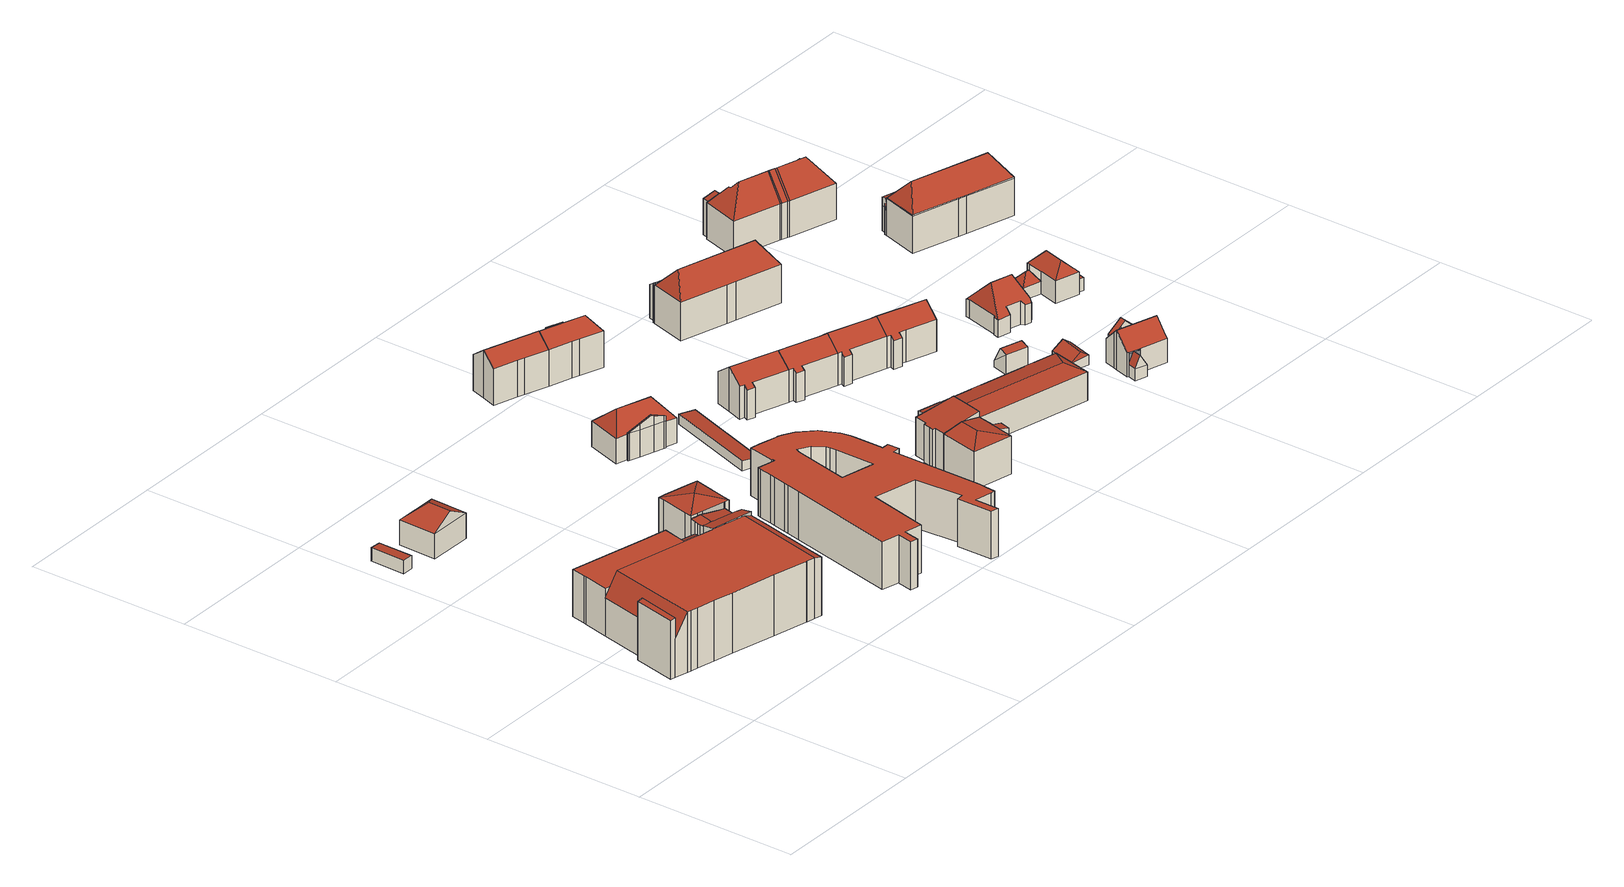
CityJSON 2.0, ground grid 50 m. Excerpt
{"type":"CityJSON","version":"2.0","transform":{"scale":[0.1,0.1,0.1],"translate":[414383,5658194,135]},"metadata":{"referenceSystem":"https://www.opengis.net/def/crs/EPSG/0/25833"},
"CityObjects":{
"building1":{"type":"Building","attributes":{"Dachtyp_tdc":"tdcPolyFlatRoof","Gemeindeschluessel":14612000,"Dachneigung":3.14,"QualitaetDacherkennung":86,"Geometrietyp2DReferenz":"3000","measuredHeight":4.08,"function":"31001_9998","roofType":"2100"},"geometry":[{"type":"Solid","lod":"2","boundaries":[[[[0,1,2,3]],[[1,4,5,2]],[[4,6,7,5]],[[6,0,3,7]],[[6,4,1,0]],[[3,2,5,7]]]],"semantics":{"surfaces":[{"type":"WallSurface"},{"type":"RoofSurface"},{"type":"GroundSurface"}],"values":[[0,0,0,0,1,2]]}}]},
"building2":{"type":"Building","attributes":{"Gemeindeschluessel":14612000,"Geometrietyp2DReferenz":"3000","function":"31001_2000","roofType":"9999"},"children":["building2-1","building2-2","building2-3","building2-4","building2-5","building2-6","building2-7"]},
"building2-1":{"type":"BuildingPart","attributes":{"Dachtyp_tdc":"tdcTentRoof","Dachneigung":14.97,"QualitaetDacherkennung":87,"Geometrietyp2DReferenz":"3000","measuredHeight":20.25,"roofType":"3500"},"parents":["building2"],"geometry":[{"type":"MultiSurface","lod":"2","boundaries":[[[8,9,10,11,12]],[[9,13,14,10]],[[13,15,16,14]],[[15,17,18,16]],[[17,19,20,18]],[[19,21,22,20]],[[21,23,24,22]],[[23,25,26,24]],[[25,27,28,26]],[[27,29,30,28]],[[29,31,30]],[[15,13,9,8,32]],[[21,19,17,15,32]],[[27,25,23,21,32]],[[8,29,27,32]],[[11,10,14,16,18,20,22,24,26,28,30]]],"semantics":{"surfaces":[{"type":"WallSurface"},{"type":"RoofSurface"},{"type":"GroundSurface"}],"values":[0,0,0,0,0,0,0,0,0,0,0,1,1,1,1,2]}}]},
"building2-2":{"type":"BuildingPart","attributes":{"Dachtyp_tdc":"tdcPolyFlatRoof","Dachneigung":0,"QualitaetDacherkennung":42,"Geometrietyp2DReferenz":"3000","measuredHeight":14.44,"roofType":"1000"},"parents":["building2"],"geometry":[{"type":"MultiSurface","lod":"2","boundaries":[[[33,34,35]],[[33,36,37,34]],[[36,38,39,37]],[[40,41,42,43,44]],[[41,45,46,42]],[[45,47,48,46]],[[47,49,50,48]],[[49,51,52,50]],[[51,53,54,52]],[[53,55,56,54]],[[55,57,58,56]],[[57,59,58]],[[55,53,51,49,47,45,41,40,60,61,38,36,33,57]],[[34,37,39,62,43,42,46,48,50,52,54,56,58]]],"semantics":{"surfaces":[{"type":"WallSurface"},{"type":"RoofSurface"},{"type":"GroundSurface"}],"values":[0,0,0,0,0,0,0,0,0,0,0,0,1,2]}}]},
"building2-3":{"type":"BuildingPart","attributes":{"Dachtyp_tdc":"tdcHipAndGableRoof","Dachneigung":10.66,"QualitaetDacherkennung":17,"Geometrietyp2DReferenz":"3000","measuredHeight":18.09,"roofType":"5000"},"parents":["building2"],"geometry":[{"type":"MultiSurface","lod":"2","boundaries":[[[63,64,65,66]],[[64,67,65]],[[68,69,70]],[[68,12,11,69]],[[31,71,72,30]],[[31,12,73]],[[12,68,64,63,74,75,73]],[[75,76,71,31,73]],[[66,65,69,11,30,72,77]]],"semantics":{"surfaces":[{"type":"WallSurface"},{"type":"RoofSurface"},{"type":"GroundSurface"}],"values":[0,0,0,0,0,1,1,1,2]}}]},
"building2-4":{"type":"BuildingPart","attributes":{"Dachtyp_tdc":"tdcCutGableRoof","Dachneigung":0.089,"QualitaetDacherkennung":14,"Geometrietyp2DReferenz":"3000","measuredHeight":18.5,"roofType":"9999"},"parents":["building2"],"geometry":[{"type":"MultiSurface","lod":"2","boundaries":[[[78,79,80,81,82,83,84,85,86,87,88,89,90]],[[91,92,93,94,95,96,97,98,43,62,39,99,100,101,102,103,104,105,106,107]],[[87,86,92,91]],[[86,85,93,92]],[[85,84,94,93]],[[84,83,95,94]],[[83,82,96,95]],[[82,108,97,96]],[[109,44,43,98]],[[80,79,99,39,38]],[[110,111,102,101]],[[111,112,103,102]],[[112,113,104,103]],[[113,90,105,104]],[[90,89,106,105]],[[89,88,107,106]],[[88,87,91,107]],[[90,113,112,111,110,78]],[[81,60,44,109,108,82]]],"semantics":{"surfaces":[{"type":"RoofSurface"},{"type":"GroundSurface"},{"type":"WallSurface"}],"values":[0,1,2,2,2,2,2,2,2,2,2,2,2,2,2,2,2,0,0]}}]},
"building2-5":{"type":"BuildingPart","attributes":{"Dachtyp_tdc":"tdcGableRoof","Dachneigung":11.44,"QualitaetDacherkennung":71,"Geometrietyp2DReferenz":"3000","measuredHeight":14.04,"roofType":"3100"},"parents":["building2"],"geometry":[{"type":"MultiSurface","lod":"2","boundaries":[[[67,35,34,65]],[[59,70,69,58]],[[67,114,115,35]],[[59,115,114,70]],[[35,115,59]],[[114,67,70]],[[34,58,69,65]]],"semantics":{"surfaces":[{"type":"WallSurface"},{"type":"RoofSurface"},{"type":"GroundSurface"}],"values":[0,0,1,1,0,0,2]}}]},
"building2-6":{"type":"BuildingPart","attributes":{"Dachtyp_tdc":"tdcPolyFlatRoof","Dachneigung":14.62,"QualitaetDacherkennung":76,"Geometrietyp2DReferenz":"3000","measuredHeight":18.22,"roofType":"2100"},"parents":["building2"],"geometry":[{"type":"MultiSurface","lod":"2","boundaries":[[[116,117,109,98,118]],[[119,120,121,97,108]],[[120,116,118,121]],[[120,119,117,116]],[[118,98,97,121]]],"semantics":{"surfaces":[{"type":"WallSurface"},{"type":"RoofSurface"},{"type":"GroundSurface"}],"values":[0,0,0,1,2]}}]},
"building2-7":{"type":"BuildingPart","attributes":{"Dachtyp_tdc":"tdcPolyFlatRoof","Dachneigung":14.36,"QualitaetDacherkennung":64,"Geometrietyp2DReferenz":"3000","measuredHeight":18.89,"roofType":"2100"},"parents":["building2"],"geometry":[{"type":"MultiSurface","lod":"2","boundaries":[[[122,123,124,72,71]],[[123,125,110,101,124]],[[126,127,128,99,79]],[[127,129,63,66,128]],[[129,127,126,125,123,122,76,130,74]],[[72,124,101,100,99,128,66,77]]],"semantics":{"surfaces":[{"type":"WallSurface"},{"type":"RoofSurface"},{"type":"GroundSurface"}],"values":[0,0,0,0,1,2]}}]},
"building3":{"type":"Building","attributes":{"Dachtyp_tdc":"tdcHipAndGableRoof","Gemeindeschluessel":14612000,"Dachneigung":30.32,"QualitaetDacherkennung":52,"Geometrietyp2DReferenz":"3000","measuredHeight":11.58,"function":"31001_9998","roofType":"5000"},"geometry":[{"type":"Solid","lod":"2","boundaries":[[[[131,132,133,134]],[[135,136,137,138]],[[139,140,136,135]],[[140,132,137,136]],[[132,131,138,137]],[[131,139,135,138]],[[132,140,133]],[[139,131,134]],[[140,139,134,133]]]],"semantics":{"surfaces":[{"type":"RoofSurface"},{"type":"GroundSurface"},{"type":"WallSurface"}],"values":[[0,1,2,2,2,2,0,2,0]]}}]},
"building4":{"type":"Building","attributes":{"Dachtyp_tdc":"tdcPolyFlatRoof","Gemeindeschluessel":14612000,"Dachneigung":0,"QualitaetDacherkennung":41,"Geometrietyp2DReferenz":"3000","measuredHeight":14.64,"function":"31001_2000","roofType":"1000"},"geometry":[{"type":"Solid","lod":"2","boundaries":[[[[141,142,143,144]],[[142,145,146,143]],[[145,147,148,146]],[[147,149,150,148]],[[149,151,152,150]],[[151,153,154,152]],[[153,155,156,154]],[[157,158,159,160]],[[158,161,162,159]],[[161,163,164,162]],[[163,165,166,164]],[[165,167,168,166]],[[167,169,170,168]],[[169,171,172,170]],[[171,157,160,172]],[[155,173,174,156]],[[173,175,176,174]],[[175,177,178,176]],[[177,179,180,178]],[[179,181,182,180]],[[181,183,184,182]],[[183,185,186,184]],[[185,187,188,186]],[[187,189,190,188]],[[189,191,192,190]],[[191,193,194,192]],[[193,195,196,194]],[[195,197,198,196]],[[197,199,200,198]],[[199,201,202,200]],[[201,203,204,202]],[[203,205,206,204]],[[205,207,208,206]],[[207,209,210,208]],[[209,211,212,210]],[[211,213,214,212]],[[213,215,216,214]],[[215,217,218,216]],[[217,219,220,218]],[[219,221,222,220]],[[221,223,224,222]],[[223,225,226,224]],[[225,227,228,226]],[[227,229,230,228]],[[229,231,232,230]],[[231,233,234,232]],[[233,235,236,234]],[[235,237,238,236]],[[237,141,144,238]],[[237,235,233,231,229,227,225,223,221,219,217,215,213,211,209,207,205,203,201,199,197,195,193,191,189,187,185,183,181,179,177,175,173,155,153,151,149,147,145,142,141],[157,171,169,167,165,163,161,158]],[[144,143,146,148,150,152,154,156,174,176,178,180,182,184,186,188,190,192,194,196,198,200,202,204,206,208,210,212,214,216,218,220,222,224,226,228,230,232,234,236,238],[160,159,162,164,166,168,170,172]]]],"semantics":{"surfaces":[{"type":"WallSurface"},{"type":"RoofSurface"},{"type":"GroundSurface"}],"values":[[0,0,0,0,0,0,0,0,0,0,0,0,0,0,0,0,0,0,0,0,0,0,0,0,0,0,0,0,0,0,0,0,0,0,0,0,0,0,0,0,0,0,0,0,0,0,0,0,0,1,2]]}}]},
"building5":{"type":"Building","attributes":{"Gemeindeschluessel":14612000,"Geometrietyp2DReferenz":"3000","function":"31001_9998","roofType":"9999"},"children":["building5-1","building5-2"]},
"building5-1":{"type":"BuildingPart","attributes":{"Dachtyp_tdc":"tdcGableRoof","Dachneigung":22.39,"QualitaetDacherkennung":11,"Geometrietyp2DReferenz":"3000","measuredHeight":11.38,"roofType":"3100"},"parents":["building5"],"geometry":[{"type":"MultiSurface","lod":"2","boundaries":[[[239,240,241]],[[239,242,243,240]],[[242,244,245,243]],[[244,246,247,245]],[[246,248,249,247]],[[248,250,251,249]],[[250,252,253,251]],[[252,254,255,256,253]],[[252,257,258,259,260,254]],[[261,260,259,262,263,264]],[[239,261,264,242]],[[242,264,263,244]],[[244,263,262,246]],[[246,262,259,258,248]],[[254,260,261,239]],[[248,258,257,250]],[[250,257,252]],[[256,240,243,245,247,249,251,253]]],"semantics":{"surfaces":[{"type":"WallSurface"},{"type":"RoofSurface"},{"type":"GroundSurface"}],"values":[0,0,0,0,0,0,0,0,1,1,0,0,0,0,0,0,0,2]}}]},
"building5-2":{"type":"BuildingPart","attributes":{"Dachtyp_tdc":"tdcFreeFormRoof","Dachneigung":42.55,"QualitaetDacherkennung":51,"Geometrietyp2DReferenz":"3000","measuredHeight":12.83,"roofType":"5000"},"parents":["building5"],"geometry":[{"type":"MultiSurface","lod":"2","boundaries":[[[255,265,266,256]],[[265,267,268,266]],[[267,269,270,268]],[[269,271,272,270]],[[271,273,274,272]],[[273,241,240,274]],[[273,271,275]],[[271,269,276,275]],[[269,267,276]],[[267,265,255,241,273,275,276]],[[256,266,268,270,272,274,240]]],"semantics":{"surfaces":[{"type":"WallSurface"},{"type":"RoofSurface"},{"type":"GroundSurface"}],"values":[0,0,0,0,0,0,1,1,1,1,2]}}]},
"building6":{"type":"Building","attributes":{"Dachtyp_tdc":"tdcPolyFlatRoof","Gemeindeschluessel":14612000,"Dachneigung":3.83,"QualitaetDacherkennung":73,"Geometrietyp2DReferenz":"3000","measuredHeight":2.95,"function":"31001_2463","roofType":"2100"},"geometry":[{"type":"Solid","lod":"2","boundaries":[[[[277,278,279,280]],[[278,281,282,279]],[[281,283,284,282]],[[283,277,280,284]],[[283,281,278,277]],[[280,279,282,284]]]],"semantics":{"surfaces":[{"type":"WallSurface"},{"type":"RoofSurface"},{"type":"GroundSurface"}],"values":[[0,0,0,0,1,2]]}}]},
"building7":{"type":"Building","attributes":{"Gemeindeschluessel":14612000,"Geometrietyp2DReferenz":"3000","function":"31001_9998","roofType":"9999"},"children":["building7-1","building7-2"]},
"building7-1":{"type":"BuildingPart","attributes":{"Dachtyp_tdc":"tdcGableRoof","Dachneigung":37.06,"QualitaetDacherkennung":79,"Geometrietyp2DReferenz":"3000","measuredHeight":14.6,"roofType":"3100"},"parents":["building7"],"geometry":[{"type":"MultiSurface","lod":"2","boundaries":[[[285,286,287,288]],[[286,289,290,287]],[[289,291,292,290]],[[291,293,294,292]],[[295,296,297,298]],[[296,299,300,297]],[[299,301,302,300]],[[301,303,304,302]],[[303,305,306,304]],[[305,285,288,306]],[[301,299,296,295,293,291,289]],[[289,286,285,305,303,301]],[[288,287,290,292,294,298,297,300,302,304,306]]],"semantics":{"surfaces":[{"type":"WallSurface"},{"type":"RoofSurface"},{"type":"GroundSurface"}],"values":[0,0,0,0,0,0,0,0,0,0,1,1,2]}}]},
"building7-2":{"type":"BuildingPart","attributes":{"Dachtyp_tdc":"tdcPolyFlatRoof","Dachneigung":53.99,"QualitaetDacherkennung":36,"Geometrietyp2DReferenz":"3000","measuredHeight":11.24,"roofType":"2100"},"parents":["building7"],"geometry":[{"type":"MultiSurface","lod":"2","boundaries":[[[307,308,309,294,293]],[[308,310,311,309]],[[310,312,298,311]],[[312,295,298]],[[312,310,308,307]],[[294,309,311,298]]],"semantics":{"surfaces":[{"type":"WallSurface"},{"type":"RoofSurface"},{"type":"GroundSurface"}],"values":[0,0,0,0,1,2]}}]},
"building8":{"type":"Building","attributes":{"Gemeindeschluessel":14612000,"Geometrietyp2DReferenz":"3000","function":"31001_9998","roofType":"9999"},"children":["building8-1","building8-2"]},
"building8-1":{"type":"BuildingPart","attributes":{"Dachtyp_tdc":"tdcHipAndGableRoof","Dachneigung":10.05,"QualitaetDacherkennung":91,"Geometrietyp2DReferenz":"3000","measuredHeight":12.75,"roofType":"5000"},"parents":["building8"],"geometry":[{"type":"MultiSurface","lod":"2","boundaries":[[[313,314,315,316]],[[314,317,318,315]],[[319,320,321,322]],[[320,323,324,321]],[[323,325,326,324]],[[325,327,328,326]],[[327,313,316,328]],[[323,320,329]],[[320,319,317,314,313,327,329]],[[327,325,323,329]],[[316,315,318,322,321,324,326,328]]],"semantics":{"surfaces":[{"type":"WallSurface"},{"type":"RoofSurface"},{"type":"GroundSurface"}],"values":[0,0,0,0,0,0,0,1,1,1,2]}}]},
"building8-2":{"type":"BuildingPart","attributes":{"Dachtyp_tdc":"tdcPolyFlatRoof","Dachneigung":11.76,"QualitaetDacherkennung":39,"Geometrietyp2DReferenz":"3000","measuredHeight":11.65,"roofType":"2100"},"parents":["building8"],"geometry":[{"type":"MultiSurface","lod":"2","boundaries":[[[330,331,332,333,334]],[[335,322,318,315,336]],[[334,333,319,322,335]],[[332,331,315,318,317]],[[331,330,336,315]],[[330,334,335,336]]],"semantics":{"surfaces":[{"type":"RoofSurface"},{"type":"GroundSurface"},{"type":"WallSurface"}],"values":[0,1,2,2,2,2]}}]},
"building9":{"type":"Building","attributes":{"Dachtyp_tdc":"tdcPolyFlatRoof","Gemeindeschluessel":14612000,"Dachneigung":6.87,"QualitaetDacherkennung":53,"Geometrietyp2DReferenz":"3000","measuredHeight":13.24,"function":"31001_9998","roofType":"2100"},"geometry":[{"type":"Solid","lod":"2","boundaries":[[[[337,338,339,340]],[[338,341,342,339]],[[341,343,344,342]],[[343,345,346,344]],[[345,347,348,346]],[[347,349,350,348]],[[349,351,352,350]],[[351,353,354,352]],[[353,355,316,354]],[[355,356,326,316]],[[356,337,340,326]],[[356,355,353,351,349,347,345,343,341,338,337]],[[340,339,342,344,346,348,350,352,354,316,326]]]],"semantics":{"surfaces":[{"type":"WallSurface"},{"type":"RoofSurface"},{"type":"GroundSurface"}],"values":[[0,0,0,0,0,0,0,0,0,0,0,1,2]]}}]},
"building10":{"type":"Building","attributes":{"Dachtyp_tdc":"tdcGableRoof","Gemeindeschluessel":14612000,"Dachneigung":36.44,"QualitaetDacherkennung":72,"Geometrietyp2DReferenz":"3000","measuredHeight":13.57,"function":"31001_9998","roofType":"3100"},"geometry":[{"type":"Solid","lod":"2","boundaries":[[[[357,358,359,360]],[[358,361,362,359]],[[361,363,364,362]],[[363,365,366,364]],[[365,367,368,366]],[[367,369,370,368]],[[369,371,372,370]],[[371,373,374,372]],[[373,375,376,374]],[[375,357,360,376]],[[371,369,367,365,363,361,358,357]],[[357,375,373,371]],[[360,359,362,364,366,368,370,372,374,376]]]],"semantics":{"surfaces":[{"type":"WallSurface"},{"type":"RoofSurface"},{"type":"GroundSurface"}],"values":[[0,0,0,0,0,0,0,0,0,0,1,1,2]]}}]},
"building11":{"type":"Building","attributes":{"Gemeindeschluessel":14612000,"Geometrietyp2DReferenz":"3000","function":"31001_9998","roofType":"9999"},"children":["building11-1","building11-2"]},
"building11-1":{"type":"BuildingPart","attributes":{"Dachtyp_tdc":"tdcFreeFormRoof","Dachneigung":61.97,"QualitaetDacherkennung":13,"Geometrietyp2DReferenz":"3000","measuredHeight":11.02,"roofType":"5000"},"parents":["building11"],"geometry":[{"type":"MultiSurface","lod":"2","boundaries":[[[377,378,379,380]],[[381,382,383,384]],[[385,377,382,386]],[[386,381,378,385]],[[377,385,378]],[[381,386,382]],[[383,380,379,384]],[[382,377,380,383]]],"semantics":{"surfaces":[{"type":"WallSurface"},{"type":"RoofSurface"},{"type":"GroundSurface"}],"values":[0,0,1,1,0,0,2,0]}}]},
"building11-2":{"type":"BuildingPart","attributes":{"Dachtyp_tdc":"tdcHipAndGableRoof","Dachneigung":36.85,"QualitaetDacherkennung":80,"Geometrietyp2DReferenz":"3000","measuredHeight":14.6,"roofType":"5000"},"parents":["building11"],"geometry":[{"type":"MultiSurface","lod":"2","boundaries":[[[303,387,388,304]],[[387,299,300,388]],[[299,389,381,384,300]],[[390,391,392,379,378]],[[391,393,394,392]],[[393,395,396,394]],[[395,397,398,396]],[[397,303,304,398]],[[393,391,399]],[[391,390,389,299,387,399]],[[387,303,397,395,393,399]],[[304,388,300,384,379,392,394,396,398]]],"semantics":{"surfaces":[{"type":"WallSurface"},{"type":"RoofSurface"},{"type":"GroundSurface"}],"values":[0,0,0,0,0,0,0,0,1,1,1,2]}}]},
"building12":{"type":"Building","attributes":{"Dachtyp_tdc":"tdcGableRoof","Gemeindeschluessel":14612000,"Dachneigung":36.74,"QualitaetDacherkennung":84,"Geometrietyp2DReferenz":"3000","measuredHeight":13.57,"function":"31001_9998","roofType":"3100"},"geometry":[{"type":"Solid","lod":"2","boundaries":[[[[400,401,402,403]],[[401,404,405,402]],[[404,406,407,405]],[[406,357,408,407]],[[357,375,409,408]],[[375,410,411,409]],[[410,412,413,411]],[[412,414,415,413]],[[414,416,417,415]],[[416,400,403,417]],[[412,410,375,357]],[[357,406,404,401,400,416,414,412]],[[403,402,405,407,408,409,411,413,415,417]]]],"semantics":{"surfaces":[{"type":"WallSurface"},{"type":"RoofSurface"},{"type":"GroundSurface"}],"values":[[0,0,0,0,0,0,0,0,0,0,1,1,2]]}}]},
"building13":{"type":"Building","attributes":{"Gemeindeschluessel":14612000,"Geometrietyp2DReferenz":"3000","function":"31001_9998","roofType":"9999"},"children":["building13-1","building13-2","building13-3","building13-4"]},
"building13-1":{"type":"BuildingPart","attributes":{"Dachtyp_tdc":"tdcHipAndGableRoof","Dachneigung":10.01,"QualitaetDacherkennung":87,"Geometrietyp2DReferenz":"3000","measuredHeight":9.9,"roofType":"5000"},"parents":["building13"],"geometry":[{"type":"MultiSurface","lod":"2","boundaries":[[[418,419,420,421]],[[419,422,420]],[[423,424,425]],[[423,426,427,424]],[[426,428,427]],[[429,430,431]],[[429,432,433,430]],[[432,434,435,433]],[[434,436,437,435]],[[436,438,439,437]],[[438,440,441,442,439]],[[434,432,443]],[[432,429,426,423,419,418,444,440,438,443]],[[438,436,434,443]],[[442,421,420,424,427,430,433,435,437,439]]],"semantics":{"surfaces":[{"type":"WallSurface"},{"type":"RoofSurface"},{"type":"GroundSurface"}],"values":[0,0,0,0,0,0,0,0,0,0,0,1,1,1,2]}}]},
"building13-2":{"type":"BuildingPart","attributes":{"Dachtyp_tdc":"tdcPolyFlatRoof","Dachneigung":8.38,"QualitaetDacherkennung":56,"Geometrietyp2DReferenz":"3000","measuredHeight":9.63,"roofType":"2100"},"parents":["building13"],"geometry":[{"type":"MultiSurface","lod":"2","boundaries":[[[441,445,446,442]],[[445,447,448,446]],[[447,449,418,421,448]],[[449,447,445,441,444]],[[442,446,448,421]]],"semantics":{"surfaces":[{"type":"WallSurface"},{"type":"RoofSurface"},{"type":"GroundSurface"}],"values":[0,0,0,1,2]}}]},
"building13-3":{"type":"BuildingPart","attributes":{"Dachtyp_tdc":"tdcPolyFlatRoof","Dachneigung":29.79,"QualitaetDacherkennung":41,"Geometrietyp2DReferenz":"3000","measuredHeight":3.95,"roofType":"2100"},"parents":["building13"],"geometry":[{"type":"MultiSurface","lod":"2","boundaries":[[[422,450,451,420]],[[450,452,453,451]],[[452,425,424,453]],[[425,452,450,422]],[[420,451,453,424]]],"semantics":{"surfaces":[{"type":"WallSurface"},{"type":"RoofSurface"},{"type":"GroundSurface"}],"values":[0,0,0,1,2]}}]},
"building13-4":{"type":"BuildingPart","attributes":{"Dachtyp_tdc":"tdcPolyFlatRoof","Dachneigung":24.27,"QualitaetDacherkennung":39,"Geometrietyp2DReferenz":"3000","measuredHeight":3.78,"roofType":"2100"},"parents":["building13"],"geometry":[{"type":"MultiSurface","lod":"2","boundaries":[[[428,454,455,427]],[[454,456,457,455]],[[456,431,430,457]],[[431,456,454,428]],[[427,455,457,430]]],"semantics":{"surfaces":[{"type":"WallSurface"},{"type":"RoofSurface"},{"type":"GroundSurface"}],"values":[0,0,0,1,2]}}]},
"building14":{"type":"Building","attributes":{"Dachtyp_tdc":"tdcGableRoof","Gemeindeschluessel":14612000,"Dachneigung":36.92,"QualitaetDacherkennung":85,"Geometrietyp2DReferenz":"3000","measuredHeight":13.55,"function":"31001_9998","roofType":"3100"},"geometry":[{"type":"Solid","lod":"2","boundaries":[[[[458,459,460,461]],[[459,462,463,460]],[[462,414,415,463]],[[414,464,465,415]],[[464,410,411,465]],[[410,466,467,411]],[[466,468,469,467]],[[468,470,471,469]],[[470,472,473,471]],[[472,458,461,473]],[[468,466,410,464]],[[464,414,462,459,458,472,470,468]],[[461,460,463,415,465,411,467,469,471,473]]]],"semantics":{"surfaces":[{"type":"WallSurface"},{"type":"RoofSurface"},{"type":"GroundSurface"}],"values":[[0,0,0,0,0,0,0,0,0,0,1,1,2]]}}]},
"building15":{"type":"Building","attributes":{"Dachtyp_tdc":"tdcGableRoof","Gemeindeschluessel":14612000,"Dachneigung":37.36,"QualitaetDacherkennung":86,"Geometrietyp2DReferenz":"3000","measuredHeight":13.49,"function":"31001_9998","roofType":"3100"},"geometry":[{"type":"Solid","lod":"2","boundaries":[[[[474,475,476,477]],[[475,478,479,476]],[[478,480,481,479]],[[480,470,482,481]],[[470,483,484,482]],[[483,485,486,484]],[[485,487,488,486]],[[487,489,490,488]],[[489,491,492,490]],[[491,493,494,492]],[[493,474,477,494]],[[489,487,485,483]],[[483,470,480,478,475,474,493,491,489]],[[477,476,479,481,482,484,486,488,490,492,494]]]],"semantics":{"surfaces":[{"type":"WallSurface"},{"type":"RoofSurface"},{"type":"GroundSurface"}],"values":[[0,0,0,0,0,0,0,0,0,0,0,1,1,2]]}}]},
"building16":{"type":"Building","attributes":{"Dachtyp_tdc":"tdcGableRoof","Gemeindeschluessel":14612000,"Dachneigung":61.58,"QualitaetDacherkennung":7,"Geometrietyp2DReferenz":"3000","measuredHeight":6.81,"function":"31001_9998","roofType":"3100"},"geometry":[{"type":"Solid","lod":"2","boundaries":[[[[495,496,497,498]],[[496,499,500,497]],[[499,501,502,500]],[[501,495,498,502]],[[499,496,503]],[[495,501,504]],[[496,495,504,503]],[[501,499,503,504]],[[498,497,500,502]]]],"semantics":{"surfaces":[{"type":"WallSurface"},{"type":"RoofSurface"},{"type":"GroundSurface"}],"values":[[0,0,0,0,0,0,1,1,2]]}}]},
"building17":{"type":"Building","attributes":{"Gemeindeschluessel":14612000,"Geometrietyp2DReferenz":"3000","function":"31001_9998","roofType":"9999"},"children":["building17-1","building17-2","building17-3","building17-4"]},
"building17-1":{"type":"BuildingPart","attributes":{"Dachtyp_tdc":"tdcHipRoof","Dachneigung":45.8,"QualitaetDacherkennung":70,"Geometrietyp2DReferenz":"3000","measuredHeight":17.86,"roofType":"3200"},"parents":["building17"],"geometry":[{"type":"MultiSurface","lod":"2","boundaries":[[[505,506,507,508]],[[509,510,511,512]],[[513,514,515,516]],[[514,517,518,515]],[[517,519,520,518]],[[519,505,508,520]],[[506,505,521]],[[514,513,522]],[[519,517,514,522,521,505]],[[513,510,509,506,521,522]],[[508,507,512,511,516,515,518,520]]],"semantics":{"surfaces":[{"type":"WallSurface"},{"type":"RoofSurface"},{"type":"GroundSurface"}],"values":[0,0,0,0,0,0,1,1,1,1,2]}}]},
"building17-2":{"type":"BuildingPart","attributes":{"Dachtyp_tdc":"tdcPolyFlatRoof","Dachneigung":14.43,"QualitaetDacherkennung":35,"Geometrietyp2DReferenz":"3000","measuredHeight":11.01,"roofType":"2100"},"parents":["building17"],"geometry":[{"type":"MultiSurface","lod":"2","boundaries":[[[523,524,525,526]],[[524,527,528,525]],[[527,529,530,528]],[[527,524,523,529]],[[530,526,525,528]]],"semantics":{"surfaces":[{"type":"WallSurface"},{"type":"RoofSurface"},{"type":"GroundSurface"}],"values":[0,0,0,1,2]}}]},
"building17-3":{"type":"BuildingPart","attributes":{"Dachtyp_tdc":"tdcFreeFormRoof","Dachneigung":23.33,"QualitaetDacherkennung":11,"Geometrietyp2DReferenz":"3000","measuredHeight":12.37,"roofType":"5000"},"parents":["building17"],"geometry":[{"type":"MultiSurface","lod":"2","boundaries":[[[531,523,526]],[[532,530,529]],[[532,533,534,530]],[[533,535,513,516,534]],[[536,537,538,511,510]],[[537,531,526,538]],[[535,533,539]],[[533,532,531,537,540,539]],[[537,536,540]],[[536,535,539,540]],[[526,530,534,516,511,538]]],"semantics":{"surfaces":[{"type":"WallSurface"},{"type":"RoofSurface"},{"type":"GroundSurface"}],"values":[0,0,0,0,0,0,1,1,1,1,2]}}]},
"building17-4":{"type":"BuildingPart","attributes":{"Dachtyp_tdc":"tdcPolyFlatRoof","Dachneigung":35.18,"QualitaetDacherkennung":33,"Geometrietyp2DReferenz":"3000","measuredHeight":12.4,"roofType":"2100"},"parents":["building17"],"geometry":[{"type":"MultiSurface","lod":"2","boundaries":[[[541,542,543,507,506]],[[542,544,545,543]],[[544,546,547,545]],[[546,548,549,547]],[[548,550,551,549]],[[550,552,553,551]],[[552,554,509,512,553]],[[554,552,550,548,546,544,542,541]],[[507,543,545,547,549,551,553,512]]],"semantics":{"surfaces":[{"type":"WallSurface"},{"type":"RoofSurface"},{"type":"GroundSurface"}],"values":[0,0,0,0,0,0,0,1,2]}}]},
"building18":{"type":"Building","attributes":{"Dachtyp_tdc":"tdcHipAndGableRoof","Gemeindeschluessel":14612000,"Dachneigung":32.86,"QualitaetDacherkennung":50,"Geometrietyp2DReferenz":"3000","measuredHeight":4.56,"function":"31001_9998","roofType":"5000"},"geometry":[{"type":"Solid","lod":"2","boundaries":[[[[555,556,557,558]],[[556,559,560,557]],[[559,561,562,560]],[[561,555,558,562]],[[559,556,563]],[[555,561,564]],[[556,555,564,563]],[[561,559,563,564]],[[558,557,560,562]]]],"semantics":{"surfaces":[{"type":"WallSurface"},{"type":"RoofSurface"},{"type":"GroundSurface"}],"values":[[0,0,0,0,1,0,1,1,2]]}}]},
"building19":{"type":"Building","attributes":{"Gemeindeschluessel":14612000,"Geometrietyp2DReferenz":"3000","function":"31001_9998","roofType":"9999"},"children":["building19-1","building19-2","building19-3"]},
"building19-1":{"type":"BuildingPart","attributes":{"Dachtyp_tdc":"tdcGableRoof","Dachneigung":58.76,"QualitaetDacherkennung":11,"Geometrietyp2DReferenz":"3000","measuredHeight":7.22,"roofType":"3100"},"parents":["building19"],"geometry":[{"type":"MultiSurface","lod":"2","boundaries":[[[565,566,567,568]],[[566,569,570,567]],[[569,571,572,570]],[[569,566,573]],[[566,565,574,573]],[[571,569,573,574]],[[568,567,570,572]]],"semantics":{"surfaces":[{"type":"WallSurface"},{"type":"RoofSurface"},{"type":"GroundSurface"}],"values":[0,0,0,0,1,1,2]}}]},
"building19-2":{"type":"BuildingPart","attributes":{"Dachtyp_tdc":"tdcGableRoof","Dachneigung":45.17,"QualitaetDacherkennung":63,"Geometrietyp2DReferenz":"3000","measuredHeight":12.09,"roofType":"3100"},"parents":["building19"],"geometry":[{"type":"MultiSurface","lod":"2","boundaries":[[[575,572,571]],[[575,576,577,572]],[[576,578,579,577]],[[578,580,581,579]],[[580,582,583,581]],[[582,584,585,583]],[[584,586,587,588,585]],[[589,590,591,592,593]],[[590,594,595,591]],[[594,596,597,595]],[[596,598,599,597]],[[598,600,601,599]],[[600,602,603,601]],[[602,604,605,603]],[[604,606,565,568,605]],[[600,598,596,594,590,589,607,608,609,586,584,582,580,578]],[[578,576,575,606,604,602,600]],[[568,572,577,579,581,583,585,588,610,592,591,595,597,599,601,603,605]]],"semantics":{"surfaces":[{"type":"WallSurface"},{"type":"RoofSurface"},{"type":"GroundSurface"}],"values":[0,0,0,0,0,0,0,0,0,0,0,0,0,0,0,1,1,2]}}]},
"building19-3":{"type":"BuildingPart","attributes":{"Dachtyp_tdc":"tdcGableRoof","Dachneigung":41.83,"QualitaetDacherkennung":75,"Geometrietyp2DReferenz":"3000","measuredHeight":10.6,"roofType":"3100"},"parents":["building19"],"geometry":[{"type":"MultiSurface","lod":"2","boundaries":[[[611,593,592,612]],[[587,613,614,588]],[[613,615,616,614]],[[615,617,618,616]],[[617,619,620,618]],[[619,611,612,620]],[[615,613,587,609,621]],[[621,607,593,611,619,617,615]],[[612,592,610,588,614,616,618,620]]],"semantics":{"surfaces":[{"type":"WallSurface"},{"type":"RoofSurface"},{"type":"GroundSurface"}],"values":[0,0,0,0,0,0,1,1,2]}}]},
"building20":{"type":"Building","attributes":{"Dachtyp_tdc":"tdcFreeFormRoof","Gemeindeschluessel":14612000,"Dachneigung":45.99,"QualitaetDacherkennung":55,"Geometrietyp2DReferenz":"3000","measuredHeight":12.4,"function":"31001_9998","roofType":"5000"},"geometry":[{"type":"Solid","lod":"2","boundaries":[[[[622,623,624,625]],[[623,626,627,624]],[[626,628,629,627]],[[628,630,631,629]],[[630,632,633,631]],[[632,634,635,633]],[[634,636,637,635]],[[636,638,639,637]],[[638,640,641,639]],[[640,642,643,641]],[[642,644,645,643]],[[644,646,647,645]],[[646,648,649,647]],[[648,650,651,649]],[[650,652,653,651]],[[652,622,625,653]],[[654,655,628,626,623,622]],[[640,638,656,657,658,642]],[[644,658,657,654,622,652,650,648,646]],[[657,656,636,634,632,630,655,654]],[[630,628,655]],[[638,636,656]],[[644,642,658]],[[625,624,627,629,631,633,635,637,639,641,643,645,647,649,651,653]]]],"semantics":{"surfaces":[{"type":"WallSurface"},{"type":"RoofSurface"},{"type":"GroundSurface"}],"values":[[0,0,0,0,0,0,0,0,0,0,0,0,0,0,0,0,1,1,1,1,0,0,0,2]]}}]},
"building21":{"type":"Building","attributes":{"Gemeindeschluessel":14612000,"Geometrietyp2DReferenz":"3000","function":"31001_9998","roofType":"9999"},"children":["building21-1","building21-2","building21-3"]},
"building21-1":{"type":"BuildingPart","attributes":{"Dachtyp_tdc":"tdcHipRoof","Dachneigung":43.81,"QualitaetDacherkennung":73,"Geometrietyp2DReferenz":"3000","measuredHeight":10.51,"roofType":"3200"},"parents":["building21"],"geometry":[{"type":"MultiSurface","lod":"2","boundaries":[[[659,660,661]],[[659,662,663,660]],[[662,664,665,663]],[[664,666,667,665]],[[666,668,667]],[[669,670,671,672,673]],[[670,674,675,671]],[[674,676,677,675]],[[676,678,677]],[[674,670,679]],[[664,662,680]],[[670,669,666,664,680,679]],[[662,659,676,674,679,680]],[[660,663,665,667,672,671,675,677]]],"semantics":{"surfaces":[{"type":"WallSurface"},{"type":"RoofSurface"},{"type":"GroundSurface"}],"values":[0,0,0,0,0,0,0,0,0,1,1,1,1,2]}}]},
"building21-2":{"type":"BuildingPart","attributes":{"Dachtyp_tdc":"tdcPolyFlatRoof","Dachneigung":0,"QualitaetDacherkennung":43,"Geometrietyp2DReferenz":"3000","measuredHeight":3.89,"roofType":"1000"},"parents":["building21"],"geometry":[{"type":"MultiSurface","lod":"2","boundaries":[[[678,681,682,677]],[[681,683,684,682]],[[683,661,660,684]],[[661,683,681,678]],[[677,682,684,660]]],"semantics":{"surfaces":[{"type":"WallSurface"},{"type":"RoofSurface"},{"type":"GroundSurface"}],"values":[0,0,0,1,2]}}]},
"building21-3":{"type":"BuildingPart","attributes":{"Dachtyp_tdc":"tdcFreeFormRoof","Dachneigung":50.61,"QualitaetDacherkennung":26,"Geometrietyp2DReferenz":"3000","measuredHeight":6.78,"roofType":"5000"},"parents":["building21"],"geometry":[{"type":"MultiSurface","lod":"2","boundaries":[[[685,686,687,688]],[[686,689,690,687]],[[689,673,672,690]],[[668,685,688,667]],[[673,689,686,691,692]],[[691,686,685]],[[692,691,685,668]],[[692,668,673]],[[688,687,690,672,667]]],"semantics":{"surfaces":[{"type":"WallSurface"},{"type":"RoofSurface"},{"type":"GroundSurface"}],"values":[0,0,0,0,1,1,1,1,2]}}]},
"building22":{"type":"Building","attributes":{"Dachtyp_tdc":"tdcFreeFormRoof","Gemeindeschluessel":14612000,"Dachneigung":52.21,"QualitaetDacherkennung":18,"Geometrietyp2DReferenz":"3000","measuredHeight":18.33,"function":"31001_9998","roofType":"5000"},"geometry":[{"type":"Solid","lod":"2","boundaries":[[[[693,694,695,696]],[[694,697,698,695]],[[697,699,700,698]],[[699,701,702,700]],[[701,703,704,702]],[[703,705,706,704]],[[705,707,708,706]],[[707,709,710,708]],[[709,711,712,710]],[[711,713,714,712]],[[713,715,716,714]],[[715,717,718,716]],[[717,719,720,718]],[[719,721,722,720]],[[721,723,724,722]],[[723,725,726,724]],[[725,727,728,726]],[[727,729,730,728]],[[729,731,732,730]],[[731,693,696,732]],[[733,734,735,736,731,729]],[[733,729,727]],[[734,733,727,725]],[[735,734,725,723]],[[737,738,739,736,735,723,721]],[[740,737,721,719]],[[741,740,719,717]],[[742,741,717,715]],[[743,742,715,713]],[[744,743,713,711]],[[745,746,747,744,711,709]],[[748,745,709,707]],[[749,748,707,705]],[[749,705,703]],[[745,748,749,703,701]],[[746,745,701,699]],[[747,746,699,697]],[[738,737,740,741,742,743,744,747,697,694]],[[739,738,694,693]],[[736,739,693,731]],[[696,695,698,700,702,704,706,708,710,712,714,716,718,720,722,724,726,728,730,732]]]],"semantics":{"surfaces":[{"type":"WallSurface"},{"type":"RoofSurface"},{"type":"GroundSurface"}],"values":[[0,0,0,0,0,0,0,0,0,0,0,0,0,0,0,0,0,0,0,0,1,1,1,1,1,1,1,1,1,1,1,1,1,1,1,1,1,1,1,1,2]]}}]},
"building23":{"type":"Building","attributes":{"Gemeindeschluessel":14612000,"Geometrietyp2DReferenz":"3000","function":"31001_9998","roofType":"9999"},"children":["building23-1","building23-2","building23-3"]},
"building23-1":{"type":"BuildingPart","attributes":{"Dachtyp_tdc":"tdcHipRoof","Dachneigung":48.74,"QualitaetDacherkennung":72,"Geometrietyp2DReferenz":"3000","measuredHeight":17.8,"roofType":"3200"},"parents":["building23"],"geometry":[{"type":"MultiSurface","lod":"2","boundaries":[[[750,751,752,753,754,755]],[[756,757,758,759,760]],[[757,761,762,758]],[[761,763,764,762]],[[763,765,766,764]],[[765,767,768,769,766]],[[770,771,772]],[[773,756,774]],[[771,775,776,773,774,772]],[[756,751,777,770,772,774]],[[767,770,777,750]],[[750,777,751]],[[757,773,776,761]],[[761,776,775,763]],[[763,775,771,765]],[[756,773,757]],[[765,771,770,767]],[[769,754,753,759,758,762,764,766]]],"semantics":{"surfaces":[{"type":"WallSurface"},{"type":"RoofSurface"},{"type":"GroundSurface"}],"values":[0,0,0,0,0,0,1,1,1,1,0,0,0,0,0,0,0,2]}}]},
"building23-2":{"type":"BuildingPart","attributes":{"Dachtyp_tdc":"tdcFreeFormRoof","Dachneigung":50.6,"QualitaetDacherkennung":8,"Geometrietyp2DReferenz":"3000","measuredHeight":12.15,"roofType":"5000"},"parents":["building23"],"geometry":[{"type":"MultiSurface","lod":"2","boundaries":[[[778,779,780,781]],[[779,782,783,780]],[[782,784,785,783]],[[784,786,787,785]],[[786,788,789,787]],[[788,760,759,789]],[[752,778,781,753]],[[790,760,788]],[[791,790,788,786]],[[792,791,786,784]],[[793,792,784,782]],[[794,793,782,779]],[[779,778,795,794]],[[795,778,752]],[[790,791,792,793,794,795,752,760]],[[781,780,783,785,787,789,759,753]]],"semantics":{"surfaces":[{"type":"WallSurface"},{"type":"RoofSurface"},{"type":"GroundSurface"}],"values":[0,0,0,0,0,0,0,1,1,1,1,1,1,1,1,2]}}]},
"building23-3":{"type":"BuildingPart","attributes":{"Dachtyp_tdc":"tdcFreeFormRoof","Dachneigung":66.6,"QualitaetDacherkennung":22,"Geometrietyp2DReferenz":"3000","measuredHeight":10.73,"roofType":"5000"},"parents":["building23"],"geometry":[{"type":"MultiSurface","lod":"2","boundaries":[[[768,796,797,769]],[[796,798,799,797]],[[798,800,801,799]],[[800,802,803,801]],[[802,804,805,803]],[[804,806,807,805]],[[806,755,754,807]],[[808,809,810,811,812,813,768,755]],[[814,815,811,810]],[[800,815,814,802]],[[802,814,810,809,804]],[[796,813,812,798]],[[768,813,796]],[[798,812,811,815,800]],[[804,809,808,806]],[[806,808,755]],[[754,769,797,799,801,803,805,807]]],"semantics":{"surfaces":[{"type":"WallSurface"},{"type":"RoofSurface"},{"type":"GroundSurface"}],"values":[0,0,0,0,0,0,0,1,1,0,0,0,0,0,0,0,2]}}]}
},
"vertices":[
[7,1265,83],[41,1264,81],[41,1264,42],[7,1265,42],[39,1156,81],[39,1156,42],[4,1156,83],[4,1156,42],
[502,585,186],[506,606,186],[506,606,1],[502,585,1],[502,585,177],[526,692,186],[526,692,1],[530,712,186],[530,712,1],[551,708,186],[551,708,1],[638,688,186],[638,688,1],[659,683,186],[659,683,1],[654,662,186],[654,662,1],[635,577,186],[635,577,1],[630,556,186],[630,556,1],[617,559,186],[617,559,1],[617,559,165],[581,634,203],
[442,559,145],[442,559,1],[442,559,139],[439,545,145],[439,545,1],[431,509,145],[431,509,1],[120,579,145],[138,655,145],[138,655,1],[120,579,1],[120,579,117],[140,664,145],[140,664,1],[149,708,145],[149,708,1],[270,680,145],[270,680,1],[386,653,145],[386,653,1],[456,638,145],[456,638,1],[460,636,145],[460,636,1],[448,582,145],[448,582,1],[448,582,139],[137,575,145],[161,570,145],[161,570,1],
[490,536,177],[493,547,177],[493,547,1],[490,536,1],[493,547,139],[498,570,177],[498,570,1],[498,570,139],[606,510,165],[606,510,1],[529,574,182],[506,533,180],[519,530,182],[530,527,180],[519,530,1],
[588,473,186],[481,497,186],[431,509,186],[161,570,185],[98,291,185],[110,288,185],[132,283,185],[188,271,185],[250,257,185],[387,225,186],[497,200,186],[499,200,186],[524,194,186],[387,225,1],[250,257,1],[188,271,1],[132,283,1],[110,288,1],[98,291,1],[57,301,1],[87,432,1],[481,497,1],[588,473,1],[611,468,1],[597,404,1],[559,239,1],[548,189,1],[524,194,1],[499,200,1],[497,200,1],[57,301,117],[87,432,117],[611,468,179],[597,404,179],[559,239,179],[548,189,179],
[495,558,141],[445,570,141],
[72,436,179],[87,432,183],[72,436,1],[57,301,183],[42,304,179],[42,304,1],
[606,510,180],[620,506,180],[620,506,1],[611,468,190],[481,497,190],[490,534,180],[490,534,1],[490,536,180],[519,530,180],
[238,1127,129],[241,1243,129],[172,1198,166],[170,1128,166],[103,1129,51],[105,1246,51],[241,1243,51],[238,1127,51],[103,1129,127],[105,1246,127],
[829,478,147],[838,517,147],[838,517,1],[829,478,1],[841,532,147],[841,532,1],[850,571,147],[850,571,1],[854,588,147],[854,588,1],[862,626,147],[862,626,1],[865,637,147],[865,637,1],[921,625,147],[921,625,1],[996,601,147],[957,430,147],[957,430,1],[996,601,1],[1062,406,147],[1062,406,1],[1062,528,147],[1062,528,1],[1060,547,147],[1060,547,1],[1058,558,147],[1058,558,1],[1038,592,147],[1038,592,1],[1002,614,147],[1002,614,1],[922,632,147],[922,632,1],[918,633,147],[918,633,1],[936,715,147],[936,715,1],[968,708,147],[968,708,1],[984,704,147],[984,704,1],[1019,696,147],[1019,696,1],[1029,694,147],[1029,694,1],[1044,687,147],[1044,687,1],[1073,671,147],[1073,671,1],[1115,629,147],[1115,629,1],[1140,574,147],[1140,574,1],[1145,545,147],[1145,545,1],[1145,530,147],[1145,530,1],[1146,438,147],[1146,438,1],[1168,438,147],[1168,438,1],[1169,402,147],[1169,402,1],[1146,402,147],[1146,402,1],[1147,121,147],[1147,121,1],[1141,66,147],[1141,66,1],[1129,67,147],[1129,67,1],[1075,79,147],[1075,79,1],[1075,4,147],[1075,4,1],[1052,10,147],[1052,10,1],[1051,120,147],[1051,120,1],[1072,121,147],[1072,121,1],[1062,267,147],[1062,267,1],[927,298,147],[927,298,1],[884,113,147],[884,113,1],[830,125,147],[830,125,1],[819,77,147],[819,77,1],[796,82,147],[796,82,1],[807,130,147],[807,130,1],[752,143,147],[752,143,1],
[988,1039,93],[988,1039,10],[988,1039,87],[987,1034,93],[987,1034,10],[983,1036,93],[983,1036,10],[952,1046,93],[952,1046,10],[910,1060,93],[910,1060,10],[879,1071,93],[879,1071,10],[874,1072,93],[874,1072,10],[876,1077,93],[876,1077,87],[876,1077,10],[879,1071,95],[910,1060,109],[945,1049,124],[947,1053,124],[988,1039,108],[952,1046,121],[983,1036,109],[987,1034,108],
[876,1078,88],[876,1078,10],[842,1088,87],[842,1088,10],[877,1195,87],[877,1195,10],[1062,1132,87],[1062,1132,10],[1026,1027,87],[1026,1027,10],[1002,1094,139],[896,1129,139],
[1054,778,42],[1005,795,46],[1005,795,16],[1054,778,16],[1102,1077,46],[1102,1077,16],[1151,1060,42],[1151,1060,16],
[964,1506,122],[892,1529,122],[892,1529,11],[964,1506,11],[907,1573,157],[907,1573,11],[922,1619,120],[922,1619,11],[981,1600,120],[981,1600,11],[1034,1582,120],[1051,1576,120],[1051,1576,11],[1034,1582,11],[1089,1563,120],[1089,1563,11],[1074,1518,157],[1074,1518,11],[1059,1474,122],[1059,1474,11],[987,1498,122],[987,1498,11],
[981,1600,123],[985,1614,103],[985,1614,11],[1038,1596,103],[1038,1596,11],[1034,1582,123],
[1468,363,117],[1457,310,117],[1457,310,1],[1468,363,1],[1456,311,117],[1456,311,1],[1449,279,117],[1440,236,117],[1440,236,1],[1449,279,1],[1314,264,117],[1314,264,1],[1341,384,117],[1341,384,1],[1405,373,129],[1405,373,1],[1392,312,129],
[1485,304,111],[1457,310,118],[1456,311,118],[1449,279,118],[1478,273,111],[1478,273,1],[1485,304,1],
[1349,418,118],[1341,420,117],[1341,420,1],[1349,418,1],[1345,434,117],[1345,434,1],[1350,456,117],[1350,456,1],[1357,455,118],[1357,455,1],[1366,495,118],[1366,495,1],[1421,482,125],[1421,482,1],[1492,466,134],[1492,466,1],[1476,395,134],[1476,395,1],[1468,363,134],[1341,384,118],
[1375,956,155],[1360,910,119],[1360,910,19],[1375,956,19],[1250,947,119],[1250,947,19],[1246,934,109],[1246,934,19],[1222,942,109],[1222,942,19],[1227,955,119],[1227,955,19],[1212,960,119],[1212,960,19],[1228,1007,155],[1228,1007,19],[1245,1056,116],[1245,1056,19],[1392,1006,116],[1392,1006,19],
[1202,1540,108],[1197,1527,108],[1197,1527,11],[1202,1540,11],[1146,1545,108],[1150,1558,108],[1150,1558,11],[1146,1545,11],[1199,1534,121],[1148,1551,121],
[1074,1517,157],[1074,1517,11],[1146,1545,120],[1197,1527,120],[1255,1508,120],[1255,1508,11],[1225,1418,122],[1225,1418,11],[1153,1442,122],[1153,1442,11],[1131,1450,122],[1131,1450,11],[1213,1470,157],
[1395,884,109],[1370,893,109],[1370,893,20],[1395,884,20],[1374,905,118],[1374,905,20],[1360,910,118],[1360,910,20],[1375,956,20],[1392,1006,20],[1540,956,116],[1540,956,20],[1524,905,155],[1524,905,20],[1508,859,118],[1508,859,20],[1399,896,118],[1399,896,20],
[1504,521,89],[1610,496,89],[1610,496,2],[1504,521,2],[1610,496,41],[1642,489,89],[1642,489,2],[1642,489,41],[1788,456,89],[1788,456,2],[1788,456,39],[1820,449,89],[1820,449,2],[1820,449,39],[1895,432,89],[1895,432,2],[1866,306,89],[1866,306,2],[1476,395,89],[1476,395,2],[1490,457,101],[1490,457,2],[1492,466,99],[1492,466,98],[1492,466,2],[1851,375,101],[1501,505,92],
[1421,482,98],[1421,482,2],[1433,537,90],[1433,537,2],[1504,521,90],
[1617,525,24],[1617,525,2],[1649,518,24],[1649,518,2],
[1795,484,26],[1795,484,2],[1826,477,26],[1826,477,2],
[1539,835,108],[1515,843,108],[1515,843,20],[1539,835,20],[1520,855,118],[1520,855,20],[1524,906,156],[1524,906,20],[1689,905,116],[1689,905,20],[1672,855,156],[1672,855,20],[1656,809,118],[1656,809,20],[1543,847,118],[1543,847,20],
[1693,796,118],[1689,783,107],[1689,783,21],[1693,796,21],[1662,792,107],[1662,792,21],[1667,805,118],[1667,805,21],[1656,809,21],[1672,856,156],[1672,856,21],[1689,905,117],[1689,905,21],[1839,853,117],[1839,853,21],[1821,804,156],[1821,804,21],[1805,758,118],[1805,758,21],[1714,789,118],[1714,789,21],
[1877,511,88],[1808,531,88],[1808,531,27],[1877,511,27],[1823,582,47],[1823,582,27],[1892,562,46],[1892,562,27],[1816,557,95],[1884,537,95],
[1455,1337,130],[1486,1446,130],[1486,1446,13],[1455,1337,13],[1561,1425,130],[1726,1377,130],[1726,1377,13],[1561,1425,13],[1805,1354,130],[1773,1245,130],[1773,1245,13],[1805,1354,13],[1630,1286,130],[1630,1286,13],[1602,1295,130],[1602,1295,13],[1506,1384,191],[1749,1314,191],
[1763,1373,123],[1770,1397,116],[1770,1397,13],[1763,1373,13],[1806,1386,116],[1806,1386,13],[1799,1363,123],[1799,1363,13],
[1763,1373,135],[1799,1363,135],[1807,1361,135],[1807,1361,13],[1805,1354,135],[1726,1377,135],[1728,1383,135],[1728,1383,13],[1802,1358,136],[1731,1379,136],
[1486,1446,137],[1488,1453,132],[1488,1453,13],[1495,1451,132],[1495,1451,13],[1502,1475,114],[1502,1475,13],[1540,1463,114],[1540,1463,13],[1534,1440,132],[1534,1440,13],[1563,1431,132],[1563,1431,13],[1561,1425,137],
[2012,474,54],[1987,393,54],[1987,393,24],[2012,474,24],[1930,410,47],[1930,410,24],[1955,490,47],[1955,490,24],[1965,403,70],[1989,481,70],
[2039,262,59],[2031,234,59],[2031,234,23],[2039,262,23],[1994,245,60],[1994,245,23],[2002,273,60],[2002,273,23],[2010,241,95],[2018,268,95],
[2002,273,96],[1998,275,96],[1998,275,23],[2011,319,144],[2011,319,23],[2015,331,132],[2015,331,23],[2025,365,96],[2025,365,23],[2046,358,96],[2046,358,23],[2046,359,96],[2046,359,93],[2046,359,23],[2127,334,96],[2127,333,96],[2127,333,23],[2127,334,23],[2127,334,89],[2139,330,96],[2139,330,23],[2150,327,96],[2150,327,23],[2136,282,143],[2136,282,23],[2136,281,144],[2136,281,23],[2124,244,104],[2124,244,23],[2122,236,96],[2122,236,23],[2039,262,96],[2120,336,96],[2085,347,96],[2049,358,96],[2085,347,23],
[2133,352,89],[2133,352,23],[2052,379,93],[2052,379,23],[2091,367,129],[2091,367,23],[2132,355,91],[2132,355,23],[2134,354,89],[2134,354,23],[2085,347,129],
[1962,673,73],[1966,690,73],[1966,690,21],[1962,673,21],[1968,689,77],[1968,689,21],[1995,792,78],[1995,792,21],[1999,807,73],[1999,807,21],[2035,798,73],[2035,798,21],[2056,792,73],[2056,792,21],[2052,777,89],[2052,777,21],[2115,760,73],[2115,760,21],[2088,658,73],[2088,658,21],[2082,659,90],[2082,659,21],[2075,650,81],[2075,650,21],[2057,655,81],[2057,655,21],[2052,667,92],[2052,667,21],[2006,679,92],[2006,679,21],[2001,663,74],[2001,663,21],[2008,733,145],[1998,803,77],[2110,762,89],[2076,715,145],[2082,659,91],
[2266,643,94],[2266,643,25],[2266,643,64],[2263,633,94],[2263,633,25],[2189,654,93],[2189,654,25],[2206,716,93],[2206,716,25],[2206,716,62],[2220,765,92],[2222,773,92],[2222,773,25],[2220,765,25],[2220,765,62],[2296,752,94],[2296,752,25],[2274,674,94],[2274,674,25],[2274,674,64],[2251,732,130],[2234,670,130],
[2297,667,64],[2297,667,25],[2288,637,64],[2288,637,25],
[2150,732,62],[2165,781,62],[2165,781,25],[2150,732,25],[2196,772,62],[2196,772,25],[2182,749,93],[2193,746,93],
[2008,1585,118],[2006,1579,118],[2006,1579,8],[2008,1585,8],[2169,1530,118],[2169,1530,8],[2171,1537,118],[2171,1537,8],[2199,1529,118],[2199,1529,8],[2206,1550,118],[2206,1550,8],[2249,1538,118],[2249,1538,8],[2242,1516,118],[2242,1516,8],[2249,1514,118],[2249,1514,8],[2215,1398,118],[2215,1398,8],[2068,1441,118],[2068,1441,8],[2063,1443,118],[2063,1443,8],[2044,1449,118],[2044,1449,8],[2040,1450,118],[2040,1450,8],[1894,1493,118],[1894,1493,8],[1929,1609,118],[1929,1609,8],[1934,1607,118],[1934,1607,8],[1941,1629,118],[1941,1629,8],[1982,1617,118],[1982,1617,8],[1975,1595,118],[1975,1595,8],[1955,1602,146],[1949,1581,146],[1945,1579,150],[1945,1578,150],[1965,1531,192],[1955,1550,172],[1956,1557,172],[2056,1504,192],[2060,1503,192],[2079,1498,192],[2084,1496,192],[2176,1469,192],[2217,1497,152],[2198,1486,171],[2196,1480,171],[2215,1501,147],[2221,1523,147],
[2298,1211,127],[2456,1165,128],[2456,1165,118],[2456,1165,14],[2298,1211,14],[2298,1211,91],[2537,1141,127],[2505,1030,127],[2505,1030,14],[2537,1141,14],[2537,1141,118],[2356,1074,127],[2356,1074,14],[2331,1081,127],[2331,1081,14],[2186,1124,127],[2186,1124,14],[2219,1235,127],[2219,1235,91],[2219,1235,14],[2219,1235,128],[2186,1124,131],[2240,1170,192],[2505,1030,131],[2482,1099,192],[2331,1081,131],[2356,1074,131],[2298,1211,128],
[2459,1172,118],[2491,1163,118],[2491,1163,14],[2459,1172,14],[2497,1183,118],[2497,1183,14],[2539,1170,118],[2539,1170,14],[2533,1150,118],[2533,1150,14],[2539,1148,118],[2539,1148,14],[2535,1146,122],[2529,1148,122],[2521,1161,135],[2507,1165,135],[2494,1158,122],[2461,1168,122],
[2221,1242,91],[2221,1242,14],[2227,1240,91],[2227,1240,14],[2233,1260,91],[2233,1260,14],[2274,1248,91],[2274,1248,14],[2268,1228,91],[2268,1228,14],[2300,1218,91],[2300,1218,14],[2300,1218,108],[2268,1228,108],[2270,1233,121],[2228,1245,121],[2227,1240,108],[2221,1242,108],[2274,1248,117],[2233,1260,117]
]}
